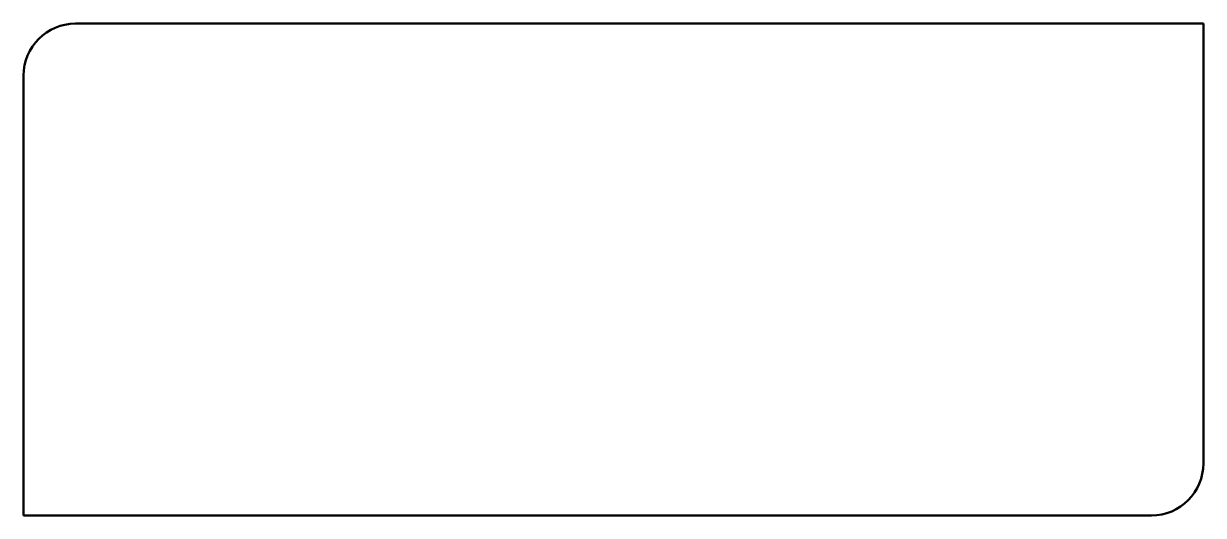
# Model space of a CAD drawing. Header units: millimetres. Extents: x 1 to 109, y 1 to 46.
import ezdxf

# ---------------------------------------------------------------- set-up
doc = ezdxf.new("R2010")
doc.units = ezdxf.units.MM
doc.layers.add('IV_OUTER_PROFILE', color=7, linetype='Continuous', lineweight=50)

msp = doc.modelspace()

# ---------------------------------------------------------------- linework, layer by layer
at = {"layer": 'IV_OUTER_PROFILE'}
for p, q in [((5.73, 45.98), (108.98, 45.98)), ((108.98, 45.98), (108.98, 5.73)), ((0.98, 0.98), (0.98, 41.23)), ((104.23, 0.98), (0.98, 0.98))]:
    msp.add_line(p, q, dxfattribs=at)
for centre, start, end in [((5.73, 41.23), 90, 180), ((104.23, 5.73), 270, 0)]:
    msp.add_arc(centre, 4.75, start, end, dxfattribs=at)

doc.saveas('drawing.dxf')
